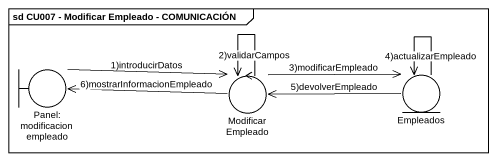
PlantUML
@startuml
mainframe sd CU007 - Modificar Empleado - COMUNICACIÓN
boundary "Panel: modificacion empleado" as Panel_modificacion_empleado
control ModificarEmpleado
entity Empleados
Panel_modificacion_empleado -right-> ModificarEmpleado : 1)introducirDatos
ModificarEmpleado -left-> Panel_modificacion_empleado : 6)mostrarInformacionEmpleado
ModificarEmpleado --> ModificarEmpleado : 2)validarCampos
ModificarEmpleado -right-> Empleados : 3)modificarEmpleado
Empleados -left-> ModificarEmpleado : 5)devolverEmpleado
Empleados --> Empleados : 4)actualizarEmpleado
@enduml
